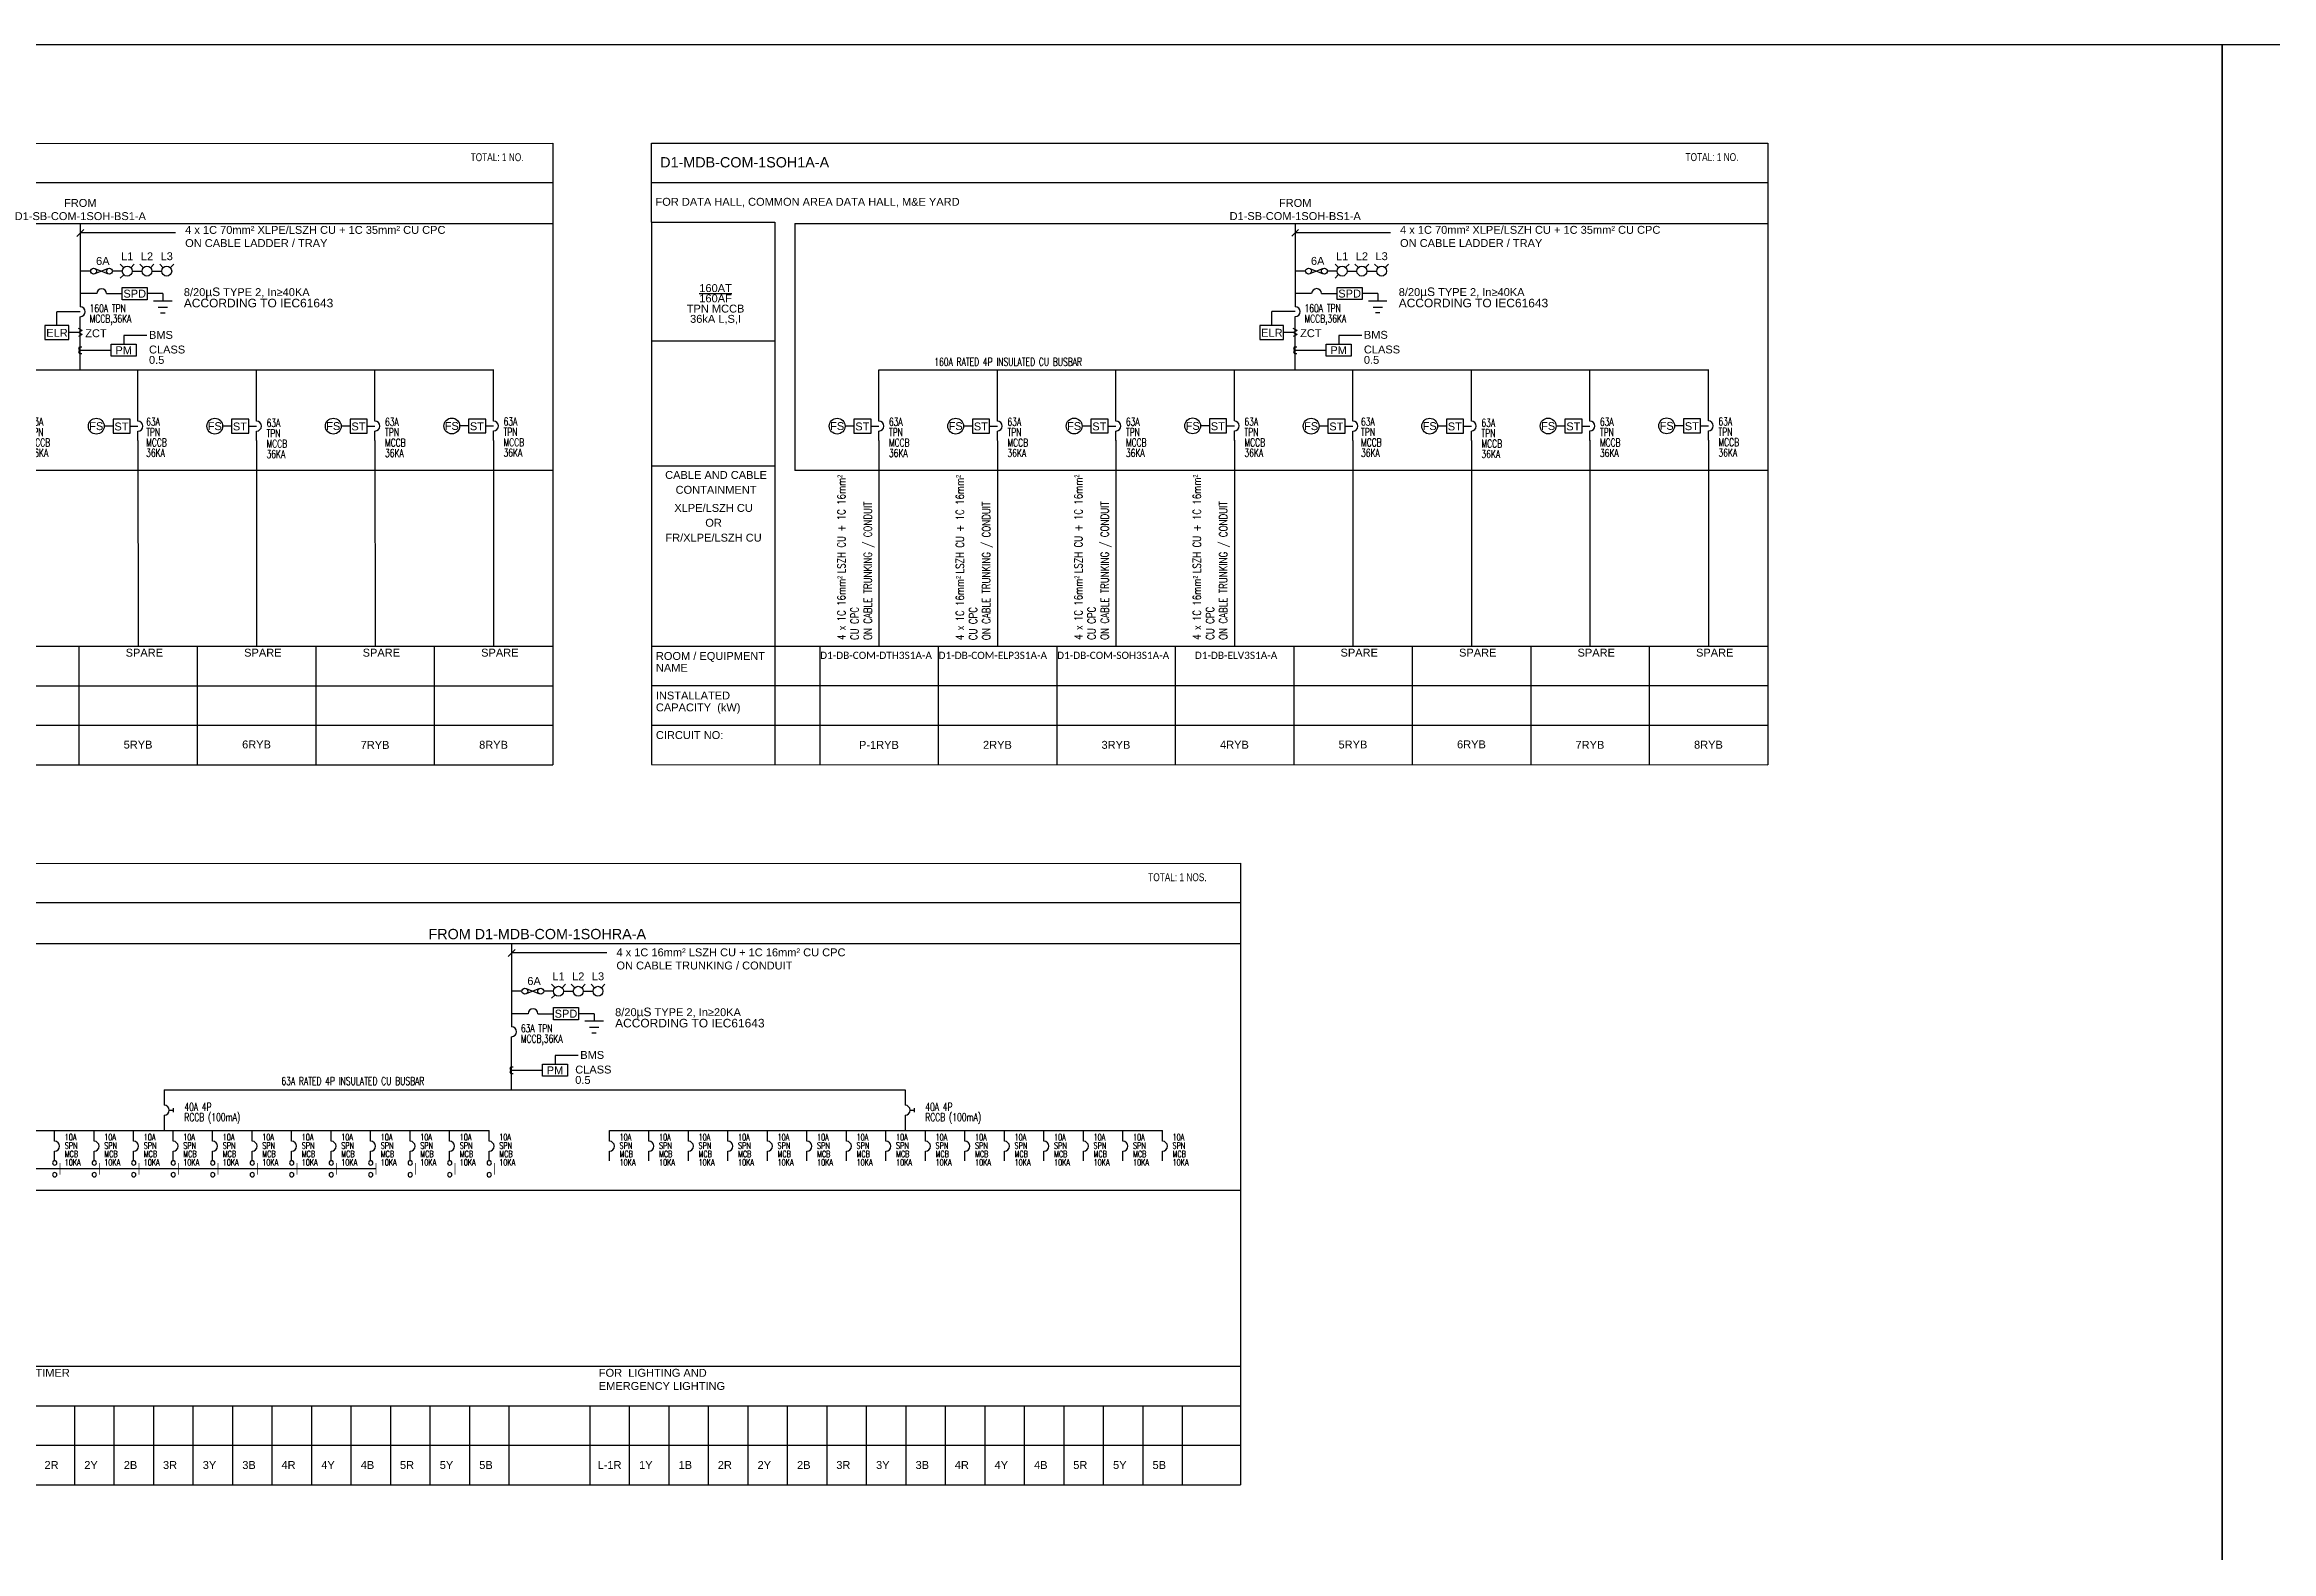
# Model space of a CAD drawing. Header units: inches. Extents: x 155818 to 1515405, y 4999 to 215277.
# Drawn here: x 416514 to 472893, y 177145 to 215277 of the extents above; entities that cross this region are included whole.
import ezdxf
from ezdxf.enums import TextEntityAlignment as Align

# ---------------------------------------------------------------- set-up
doc = ezdxf.new("R2010")
doc.units = ezdxf.units.IN
doc.header["$MEASUREMENT"] = 0
doc.linetypes.add('( Hidden )', pattern=[0.375, 0.25, -0.125])
for name, color, linetype in [('-ME-E-Sch DB', 7, 'Continuous'), ('-ME-E-Sch DB_Tx', 7, 'Continuous'), ('E-_ELEC----_E-', 7, 'Continuous'), ('E_ELEC----_E-', 7, 'Continuous')]:
    doc.layers.add(name, color=color, linetype=linetype)
doc.styles.add('-ME-Romans', font='romans.shx', dxfattribs={"width": 0.7})
doc.styles.add('-ME_Romans', font='romans.shx', dxfattribs={"width": 0.8})
doc.styles.add('arial', font='arial.ttf')
doc.styles.get("Standard").update_dxf_attribs({"font": 'arial.ttf'})
doc.dimstyles.get("Standard").update_dxf_attribs({"dimtxt": 0.18, "dimasz": 0.18, "dimexe": 0.18, "dimexo": 0.0625, "dimgap": 0.09, "dimtad": 0, "dimtih": 1, "dimtoh": 1, "dimdec": 4, "dimzin": 0, "dimdsep": 46, "dimtxsty": 'Standard', "dimcen": 0.09, "dimadec": 0, "dimazin": 0, "dimtfac": 1, "dimtdec": 4, "dimtofl": 0, "dimtmove": 0, "dimatfit": 3, "dimfxl": 1, "dimtolj": 1, "dimtzin": 0, "dimarcsym": 0})

# ---------------------------------------------------------------- blocks, each defined once
blk = doc.blocks.new('ELEC0303')
at = {"layer": 'E_ELEC----_E-'}
for p, q in [((250, 0), (450, 0)), ((450, 100), (450, -100))]:
    blk.add_line(p, q, dxfattribs=at)
blk.add_arc((0, 0), 250, 270, 90, dxfattribs=at)
blk = doc.blocks.new('COIL_1')
at = {"ltscale": 0.5}
for p, q in [((0, 2.5), (1.2, 2.5)), ((0, -2.5), (1.2, -2.5))]:
    blk.add_line(p, q, dxfattribs=at)
for centre in [(0, 1.3), (0, -1.3)]:
    blk.add_arc(centre, 1.26, 90, 270, dxfattribs=at)
blk = doc.blocks.new('ELEC0302')
at = {"layer": 'E_ELEC----_E-'}
blk.add_arc((0, 0), 250, 270, 90, dxfattribs=at)
blk = doc.blocks.new('ELEC0327')
for p, q in [((151, 57), (-151, -57)), ((-151, 57), (151, -57))]:
    blk.add_line(p, q)
for centre in [(-200, 0), (200, 0)]:
    blk.add_circle(centre, 75)
blk = doc.blocks.new('ELEC0331')
at = {"layer": 'E-_ELEC----_E-', "const_width": 20}
blk.add_lwpolyline([(0, -200), (0, 200)], dxfattribs=at)
at = {"layer": 'E-_ELEC----_E-'}
for centre in [(175, 200), (175, -200)]:
    blk.add_circle(centre, 75, dxfattribs=at)
blk = doc.blocks.new('ELEC0334')
for p, q in [((-191, 101), (0, 202)), ((-191, 101), (0, 0)), ((-191, -101), (0, 0)), ((-191, -101), (0, -202))]:
    blk.add_line(p, q)

msp = doc.modelspace()

# ---------------------------------------------------------------- linework, layer by layer
at = {"layer": '-ME-E-Sch DB', "color": 5}
for p, q in [((404749, 210746), (429382, 210749)), ((417333, 210424), (417507, 210597)), ((417420, 210747), (417420, 208641)), ((419832, 210511), (417421, 210511)), ((431882, 210779), (435006, 210779)), ((431882, 210779), (431882, 197055)), ((435006, 210779), (435006, 197055)), ((435506, 210748), (460139, 210750)), ((435506, 210748), (435506, 204501)), ((448090, 210425), (448263, 210599)), ((448177, 210748), (448177, 208643)), ((450589, 210512), (448178, 210512)), ((418087, 208974), (418483, 208974)), ((419508, 208974), (419113, 208974)), ((419273, 208789), (419743, 208789)), ((419392, 208631), (419628, 208631)), ((419508, 208974), (419508, 208789)), ((448844, 208976), (449240, 208976)), ((450265, 208976), (449869, 208976)), ((450030, 208791), (450500, 208791)), ((450149, 208633), (450385, 208633)), ((450265, 208976), (450265, 208791)), ((417126, 208165), (416526, 208165)), ((416526, 208165), (416526, 207815)), ((417420, 208517), (416825, 208517)), ((416826, 208165), (416825, 208517)), ((417126, 207815), (417126, 208165)), ((417420, 207046), (417420, 208391)), ((419451, 208491), (419565, 208491)), ((447883, 208167), (447283, 208167)), ((447283, 208167), (447283, 207817)), ((448177, 208518), (447582, 208518)), ((447583, 208167), (447582, 208518)), ((447883, 207817), (447883, 208167)), ((448177, 207048), (448177, 208393)), ((450208, 208493), (450322, 208493)), ((416526, 207815), (417126, 207815)), ((417420, 207990), (417126, 207990)), ((431882, 207779), (435006, 207779)), ((447283, 207817), (447883, 207817)), ((448177, 207992), (447883, 207992)), ((406880, 207045), (427880, 207046)), ((437637, 207047), (458637, 207047)), ((418683, 205795), (418250, 205795)), ((418250, 205795), (418250, 205445)), ((418683, 205445), (418683, 205795)), ((421683, 205796), (421250, 205796)), ((421250, 205796), (421250, 205446)), ((421683, 205446), (421683, 205796)), ((424683, 205797), (424250, 205797)), ((424250, 205797), (424250, 205447)), ((424683, 205447), (424683, 205797)), ((427683, 205801), (427250, 205801)), ((427250, 205801), (427250, 205451)), ((427683, 205451), (427683, 205801)), ((437439, 205797), (437007, 205797)), ((437007, 205797), (437007, 205447)), ((437439, 205447), (437439, 205797)), ((440439, 205797), (440007, 205797)), ((440007, 205797), (440007, 205447)), ((440439, 205447), (440439, 205797)), ((443439, 205798), (443007, 205798)), ((443007, 205798), (443007, 205448)), ((443439, 205448), (443439, 205798)), ((446439, 205802), (446007, 205802)), ((446007, 205802), (446007, 205452)), ((446439, 205452), (446439, 205802)), ((449439, 205796), (449007, 205796)), ((449007, 205796), (449007, 205446)), ((449439, 205446), (449439, 205796)), ((452439, 205797), (452007, 205797)), ((452007, 205797), (452007, 205447)), ((452439, 205447), (452439, 205797)), ((455439, 205799), (455007, 205799)), ((455007, 205799), (455007, 205449)), ((455439, 205449), (455439, 205799)), ((458439, 205803), (458007, 205803)), ((458007, 205803), (458007, 205453)), ((458439, 205453), (458439, 205803)), ((418250, 205620), (418024, 205620)), ((418250, 205445), (418683, 205445)), ((418683, 205620), (418880, 205620)), ((418880, 205254), (418880, 205495)), ((418880, 205258), (418882, 200057)), ((421250, 205621), (421024, 205621)), ((421250, 205446), (421683, 205446)), ((421683, 205621), (421880, 205621)), ((421880, 205255), (421880, 205496)), ((421880, 205259), (421882, 200058)), ((424250, 205622), (424024, 205622)), ((424250, 205447), (424683, 205447)), ((424683, 205622), (424880, 205622)), ((424880, 205256), (424880, 205497)), ((424880, 205260), (424882, 200059)), ((427250, 205626), (427024, 205626)), ((427250, 205451), (427683, 205451)), ((427683, 205626), (427880, 205626)), ((427880, 205260), (427880, 205501)), ((427880, 205260), (427882, 200059)), ((437007, 205622), (436781, 205622)), ((437007, 205447), (437439, 205447)), ((437439, 205622), (437637, 205622)), ((437637, 205256), (437637, 205497)), ((437637, 205256), (437639, 200056)), ((440007, 205622), (439781, 205622)), ((440007, 205447), (440439, 205447)), ((440439, 205622), (440637, 205622)), ((440637, 205256), (440637, 205497)), ((440637, 205253), (440639, 200053)), ((443007, 205623), (442781, 205623)), ((443007, 205448), (443439, 205448)), ((443439, 205623), (443637, 205623)), ((443637, 205257), (443637, 205498)), ((443637, 205262), (443639, 200061)), ((446007, 205627), (445781, 205627)), ((446007, 205452), (446439, 205452)), ((446439, 205627), (446637, 205627)), ((446637, 205261), (446637, 205502)), ((446637, 205262), (446639, 200061)), ((449007, 205621), (448781, 205621)), ((449007, 205446), (449439, 205446)), ((449439, 205621), (449637, 205621)), ((449637, 205255), (449637, 205496)), ((449637, 205259), (449639, 200059)), ((452007, 205622), (451781, 205622)), ((452007, 205447), (452439, 205447)), ((452439, 205622), (452637, 205622)), ((452637, 205256), (452637, 205497)), ((452637, 205260), (452639, 200060)), ((455007, 205624), (454781, 205624)), ((455007, 205449), (455439, 205449)), ((455439, 205624), (455637, 205624)), ((455637, 205257), (455637, 205499)), ((455637, 205262), (455639, 200061)), ((458007, 205628), (457781, 205628)), ((458007, 205453), (458439, 205453)), ((458439, 205628), (458637, 205628)), ((458637, 205262), (458637, 205503)), ((458637, 205262), (458639, 200061)), ((429382, 204499), (404749, 204499)), ((431892, 204617), (435012, 204617)), ((460139, 204500), (435506, 204501)), ((401135, 200053), (429382, 200054)), ((417382, 200054), (417382, 197053)), ((420382, 200054), (420382, 197053)), ((423382, 200054), (423382, 197053)), ((426382, 200054), (426382, 197053)), ((429382, 200054), (429382, 197053)), ((431892, 200055), (460139, 200056)), ((436139, 200056), (436139, 197055)), ((439139, 200056), (439139, 197055)), ((442139, 200056), (442139, 197054)), ((445139, 200056), (445139, 197054)), ((448139, 200056), (448139, 197054)), ((451139, 200056), (451139, 197054)), ((454139, 200056), (454139, 197054)), ((457139, 200056), (457139, 197054)), ((460139, 200056), (460139, 197054)), ((401135, 199053), (429382, 199053)), ((431892, 199055), (460139, 199054)), ((401135, 198053), (429382, 198053)), ((431892, 198055), (460139, 198054)), ((401125, 197053), (429382, 197053)), ((431882, 197055), (460139, 197054)), ((409249, 192525), (446790, 192528)), ((428252, 192203), (428425, 192376)), ((428338, 192526), (428338, 190420)), ((430751, 192289), (428339, 192289)), ((429006, 190753), (429401, 190753)), ((430427, 190753), (430031, 190753)), ((430192, 190568), (430662, 190568)), ((430427, 190753), (430427, 190568)), ((428338, 188825), (428338, 190170)), ((430311, 190410), (430547, 190410)), ((430369, 190270), (430483, 190270)), ((419544, 188825), (419544, 188435)), ((419544, 188825), (438302, 188825)), ((438302, 188825), (438302, 188435)), ((413770, 187796), (427770, 187796)), ((430817, 187796), (444817, 187796)), ((416770, 187033), (416770, 187275)), ((417770, 187033), (417770, 187275)), ((418770, 187033), (418770, 187275)), ((419770, 187033), (419770, 187275)), ((420770, 187033), (420770, 187275)), ((421770, 187033), (421770, 187275)), ((422770, 187033), (422770, 187275)), ((423770, 187033), (423770, 187275)), ((424770, 187033), (424770, 187275)), ((425770, 187033), (425770, 187275)), ((426770, 187033), (426770, 187275)), ((427770, 187033), (427770, 187275)), ((430817, 187033), (430817, 187274)), ((431817, 187033), (431817, 187274)), ((432817, 187033), (432817, 187274)), ((433817, 187033), (433817, 187274)), ((434817, 187033), (434817, 187274)), ((435817, 187033), (435817, 187274)), ((436817, 187033), (436817, 187274)), ((437817, 187033), (437817, 187275)), ((438817, 187033), (438817, 187274)), ((439817, 187033), (439817, 187274)), ((440817, 187033), (440817, 187274)), ((441817, 187033), (441817, 187274)), ((442817, 187033), (442817, 187274)), ((443817, 187033), (443817, 187274)), ((444817, 187033), (444817, 187274)), ((446790, 186278), (409249, 186278)), ((405635, 181832), (446790, 181833)), ((405635, 180832), (446790, 180832)), ((417272, 180832), (417272, 178832)), ((418272, 180832), (418272, 178832)), ((419272, 180832), (419272, 178832)), ((420272, 180832), (420272, 178832)), ((421272, 180832), (421272, 178832)), ((422272, 180832), (422272, 178832)), ((423272, 180832), (423272, 178832)), ((424272, 180832), (424272, 178832)), ((425272, 180832), (425272, 178832)), ((426272, 180832), (426272, 178832)), ((427272, 180832), (427272, 178832)), ((428272, 180832), (428272, 178832)), ((430319, 180832), (430319, 178832)), ((431319, 180832), (431319, 178832)), ((432319, 180832), (432319, 178832)), ((433319, 180832), (433319, 178832)), ((434319, 180832), (434319, 178832)), ((435319, 180832), (435319, 178832)), ((436319, 180832), (436319, 178832)), ((437319, 180832), (437319, 178832)), ((438319, 180832), (438319, 178832)), ((439319, 180832), (439319, 178832)), ((440319, 180832), (440319, 178832)), ((441319, 180832), (441319, 178832)), ((442319, 180832), (442319, 178832)), ((443319, 180832), (443319, 178832)), ((444319, 180832), (444319, 178832)), ((445319, 180832), (445319, 178832)), ((405635, 179832), (446790, 179832)), ((405625, 178832), (446790, 178832))]:
    msp.add_line(p, q, dxfattribs=at)
at = {"layer": '-ME-E-Sch DB', "color": 5, "linetype": '( Hidden )'}
msp.add_line((424904, 186827), (413250, 186827), dxfattribs=at)
at = {"layer": '-ME-E-Sch DB', "color": 5}
for points in [[(401125, 210777), (401125, 212777), (429382, 212779), (429382, 197053)], [(431882, 210779), (431882, 212779), (460139, 212780), (460139, 197054)], [(429382, 211779), (401125, 211777)], [(460139, 211780), (431882, 211779)], [(417670, 209543), (417420, 209543)], [(418483, 209543), (418233, 209543)], [(448427, 209544), (448177, 209544)], [(449240, 209544), (448990, 209544)], [(417837, 208974), (417420, 208974)], [(448594, 208976), (448177, 208976)], [(417420, 207542), (418205, 207542)], [(448177, 207543), (448962, 207543)], [(418880, 206016), (418880, 207044)], [(421880, 206018), (421880, 207045)], [(424880, 206019), (424880, 207046)], [(427880, 206023), (427880, 207051)], [(437637, 206019), (437637, 207047)], [(440637, 206019), (440637, 207047)], [(443637, 206020), (443637, 207048)], [(446637, 206024), (446637, 207052)], [(449637, 206018), (449637, 207046)], [(452637, 206019), (452637, 207047)], [(455637, 206020), (455637, 207048)], [(458637, 206024), (458637, 207052)], [(418880, 205745), (418880, 206016)], [(421880, 205746), (421880, 206018)], [(424880, 205747), (424880, 206019)], [(427880, 205751), (427880, 206023)], [(437637, 205747), (437637, 206019)], [(440637, 205747), (440637, 206019)], [(443637, 205748), (443637, 206020)], [(446637, 205752), (446637, 206024)], [(449637, 205746), (449637, 206018)], [(452637, 205747), (452637, 206019)], [(455637, 205749), (455637, 206020)], [(458637, 205753), (458637, 206024)], [(405625, 192556), (405625, 194556), (446790, 194558), (446790, 178832)], [(446790, 193558), (405625, 193556)], [(428588, 191321), (428338, 191321)], [(429401, 191321), (429151, 191321)], [(428756, 190753), (428338, 190753)], [(428338, 189321), (429123, 189321)], [(416770, 187525), (416770, 187796)], [(417770, 187525), (417770, 187796)], [(418770, 187525), (418770, 187796)], [(419544, 188185), (419544, 187796)], [(419770, 187525), (419770, 187796)], [(420770, 187525), (420770, 187796)], [(421770, 187525), (421770, 187796)], [(422770, 187525), (422770, 187796)], [(423770, 187525), (423770, 187796)], [(424770, 187525), (424770, 187796)], [(425770, 187525), (425770, 187796)], [(426770, 187525), (426770, 187796)], [(427770, 187525), (427770, 187796)], [(430817, 187524), (430817, 187796)], [(431817, 187524), (431817, 187796)], [(432817, 187524), (432817, 187796)], [(433817, 187524), (433817, 187796)], [(434817, 187524), (434817, 187796)], [(435817, 187524), (435817, 187796)], [(436817, 187524), (436817, 187796)], [(437817, 187525), (437817, 187796)], [(438302, 188185), (438302, 187796)], [(438817, 187524), (438817, 187796)], [(439817, 187524), (439817, 187796)], [(440817, 187524), (440817, 187796)], [(441817, 187524), (441817, 187796)], [(442817, 187524), (442817, 187796)], [(443817, 187524), (443817, 187796)], [(444817, 187524), (444817, 187796)]]:
    msp.add_lwpolyline(points, dxfattribs=at)
for points in [[(418483, 209127), (419113, 209127), (419113, 208821), (418483, 208821)], [(449240, 209128), (449869, 209128), (449869, 208823), (449240, 208823)], [(418205, 207695), (418834, 207695), (418834, 207389), (418205, 207389)], [(448962, 207696), (449591, 207696), (449591, 207391), (448962, 207391)], [(429401, 190906), (430031, 190906), (430031, 190600), (429401, 190600)], [(429123, 189474), (429753, 189474), (429753, 189168), (429123, 189168)]]:
    msp.add_lwpolyline(points, close=True, dxfattribs=at)
for centre in [(417824, 205620), (420824, 205621), (423824, 205622), (426824, 205626), (436581, 205622), (439581, 205622), (442581, 205623), (445581, 205627), (448581, 205621), (451581, 205622), (454581, 205624), (457581, 205628)]:
    msp.add_circle(centre, 200, dxfattribs=at)
for points in [[(366368, 215277), (471643, 215277), (471643, 134327), (366368, 134327)], [(471643, 215277), (576918, 215277), (576918, 134327), (471643, 134327)]]:
    msp.add_lwpolyline(points, close=True)
at = {"layer": 'Defpoints'}
for points in [[(366368, 215277), (471643, 215277), (471643, 134327), (366368, 134327)], [(471643, 215277), (576918, 215277), (576918, 134327), (471643, 134327)]]:
    msp.add_lwpolyline(points, close=True, dxfattribs=at)
at = {"layer": 'E-_ELEC----_E-', "color": 5}
for p, q in [((418520, 209631), (418431, 209719)), ((418520, 209454), (418431, 209366)), ((418696, 209631), (418785, 209719)), ((418733, 209543), (418983, 209543)), ((419020, 209631), (418931, 209719)), ((419196, 209631), (419285, 209719)), ((419233, 209543), (419483, 209543)), ((419520, 209631), (419431, 209719)), ((419696, 209631), (419785, 209719)), ((449276, 209632), (449188, 209721)), ((449276, 209456), (449188, 209367)), ((449453, 209632), (449541, 209721)), ((449490, 209544), (449740, 209544)), ((449776, 209632), (449688, 209721)), ((449953, 209632), (450041, 209721)), ((449990, 209544), (450240, 209544)), ((450276, 209632), (450188, 209721)), ((450453, 209632), (450541, 209721)), ((429438, 191410), (429350, 191498)), ((429438, 191233), (429350, 191145)), ((429615, 191410), (429703, 191498)), ((429651, 191321), (429901, 191321)), ((429938, 191410), (429850, 191498)), ((430115, 191410), (430203, 191498)), ((430151, 191321), (430401, 191321)), ((430438, 191410), (430350, 191498)), ((430615, 191410), (430703, 191498))]:
    msp.add_line(p, q, dxfattribs=at)
for centre in [(418608, 209543), (419108, 209543), (419608, 209543), (449365, 209544), (449865, 209544), (450365, 209544), (429526, 191321), (430026, 191321), (430526, 191321)]:
    msp.add_circle(centre, 125, dxfattribs=at)

# ---------------------------------------------------------------- block references
at = {"layer": '-ME-E-Sch DB', "color": 5}
for p in [(417958, 209543), (448715, 209544), (428876, 191321)]:
    msp.add_blockref('ELEC0327', p, dxfattribs=at)
for name, p, xscale, yscale, zscale in [('ELEC0302', (417420, 208516), 0.5, 0.5, 0.5), ('ELEC0302', (448177, 208518), 0.5, 0.5, 0.5), ('COIL_1', (417420, 207542), 33.333333, 33.333333, 33.333333), ('COIL_1', (448177, 207543), 33.333333, 33.333333, 33.333333), ('ELEC0302', (418880, 205620), 0.5, 0.5, 0.5), ('ELEC0302', (421880, 205621), 0.5, 0.5, 0.5), ('ELEC0302', (424880, 205622), 0.5, 0.5, 0.5), ('ELEC0302', (427880, 205626), 0.5, 0.5, 0.5), ('ELEC0302', (437637, 205622), 0.5, 0.5, 0.5), ('ELEC0302', (440637, 205622), 0.5, 0.5, 0.5), ('ELEC0302', (443637, 205623), 0.5, 0.5, 0.5), ('ELEC0302', (446637, 205627), 0.5, 0.5, 0.5), ('ELEC0302', (449637, 205621), 0.5, 0.5, 0.5), ('ELEC0302', (452637, 205622), 0.5, 0.5, 0.5), ('ELEC0302', (455637, 205624), 0.5, 0.5, 0.5), ('ELEC0302', (458637, 205628), 0.5, 0.5, 0.5), ('ELEC0302', (428338, 190295), 0.5, 0.5, 0.5), ('COIL_1', (428338, 189321), 33.333333, 33.333333, 33.333333), ('ELEC0303', (419544, 188310), 0.5, 0.5, 0.5), ('ELEC0303', (438302, 188310), 0.5, 0.5, 0.5), ('ELEC0302', (416770, 187400), 0.5, 0.5, 0.5), ('ELEC0302', (417770, 187400), 0.5, 0.5, 0.5), ('ELEC0302', (418770, 187400), 0.5, 0.5, 0.5), ('ELEC0302', (419770, 187400), 0.5, 0.5, 0.5), ('ELEC0302', (420770, 187400), 0.5, 0.5, 0.5), ('ELEC0302', (421770, 187400), 0.5, 0.5, 0.5), ('ELEC0302', (422770, 187400), 0.5, 0.5, 0.5), ('ELEC0302', (423770, 187400), 0.5, 0.5, 0.5), ('ELEC0302', (424770, 187400), 0.5, 0.5, 0.5), ('ELEC0302', (425770, 187400), 0.5, 0.5, 0.5), ('ELEC0302', (426770, 187400), 0.5, 0.5, 0.5), ('ELEC0302', (427770, 187400), 0.5, 0.5, 0.5), ('ELEC0302', (430817, 187399), 0.5, 0.5, 0.5), ('ELEC0302', (431817, 187399), 0.5, 0.5, 0.5), ('ELEC0302', (432817, 187399), 0.5, 0.5, 0.5), ('ELEC0302', (433817, 187399), 0.5, 0.5, 0.5), ('ELEC0302', (434817, 187399), 0.5, 0.5, 0.5), ('ELEC0302', (435817, 187399), 0.5, 0.5, 0.5), ('ELEC0302', (436817, 187399), 0.5, 0.5, 0.5), ('ELEC0302', (437817, 187400), 0.5, 0.5, 0.5), ('ELEC0302', (438817, 187399), 0.5, 0.5, 0.5), ('ELEC0302', (439817, 187399), 0.5, 0.5, 0.5), ('ELEC0302', (440817, 187399), 0.5, 0.5, 0.5), ('ELEC0302', (441817, 187399), 0.5, 0.5, 0.5), ('ELEC0302', (442817, 187399), 0.5, 0.5, 0.5), ('ELEC0302', (443817, 187399), 0.5, 0.5, 0.5), ('ELEC0302', (444817, 187399), 0.5, 0.5, 0.5), ('ELEC0331', (416904, 186827), -0.75, 0.75, 0.75), ('ELEC0331', (417904, 186827), -0.75, 0.75, 0.75), ('ELEC0331', (418904, 186827), -0.75, 0.75, 0.75), ('ELEC0331', (419904, 186827), -0.75, 0.75, 0.75), ('ELEC0331', (420904, 186827), -0.75, 0.75, 0.75), ('ELEC0331', (421904, 186827), -0.75, 0.75, 0.75), ('ELEC0331', (422904, 186827), -0.75, 0.75, 0.75), ('ELEC0331', (423904, 186827), -0.75, 0.75, 0.75), ('ELEC0331', (424904, 186827), -0.75, 0.75, 0.75), ('ELEC0331', (425904, 186827), -0.75, 0.75, 0.75), ('ELEC0331', (426904, 186827), -0.75, 0.75, 0.75), ('ELEC0331', (427904, 186827), -0.75, 0.75, 0.75)]:
    msp.add_blockref(name, p, dxfattribs=dict(at, xscale=xscale, yscale=yscale, zscale=zscale))
at = {"layer": '-ME-E-Sch DB', "color": 5, "xscale": 0.5, "yscale": 0.5, "zscale": 0.5}
for name, p, rotation in [('ELEC0302', (417962, 208974), 90), ('ELEC0302', (448719, 208976), 90), ('ELEC0334', (417372, 207990), 180), ('ELEC0334', (448129, 207992), 180), ('ELEC0302', (428881, 190753), 90)]:
    msp.add_blockref(name, p, dxfattribs=dict(at, rotation=rotation))

# ---------------------------------------------------------------- texts
at = {"layer": '-ME-E-Sch DB', "color": 5}
for s, p in [('SPD', (418798, 208974)), ('SPD', (449555, 208976)), ('PM', (418519, 207542)), ('PM', (449276, 207543)), ('SPD', (429716, 190753)), ('PM', (429438, 189321))]:
    msp.add_text(s, height=200, dxfattribs=at).set_placement(p, align=Align.MIDDLE_CENTER)
at = {"layer": '-ME-E-Sch DB', "color": 5, "style": 'arial'}
for s, p in [('ELR', (416558, 207882)), ('ELR', (447315, 207884)), ('ST', (418283, 205512)), ('ST', (421283, 205513)), ('ST', (424283, 205514)), ('ST', (427283, 205518)), ('ST', (437040, 205514)), ('ST', (440040, 205514)), ('ST', (443040, 205515)), ('ST', (446040, 205519)), ('ST', (449040, 205513)), ('ST', (452040, 205514)), ('ST', (455040, 205516)), ('ST', (458040, 205520))]:
    msp.add_text(s, height=200, dxfattribs=at).set_placement(p)
for p in [(417824, 205620), (420824, 205621), (423824, 205622), (426824, 205626), (436581, 205622), (439581, 205622), (442581, 205623), (445581, 205627), (448581, 205621), (451581, 205622), (454581, 205624), (457581, 205628)]:
    msp.add_text('FS', height=200, dxfattribs=at).set_placement(p, align=Align.MIDDLE)
at = {"layer": '-ME-E-Sch DB', "color": 5, "char_height": 200, "width": 8064.47, "attachment_point": 1}
for s, insert in [(' 4 x 1C 70mm² XLPE/LSZH CU + 1C 35mm² CU CPC\\P ON CABLE LADDER / TRAY   ', (419997, 210687)), (' 4 x 1C 70mm² XLPE/LSZH CU + 1C 35mm² CU CPC\\P ON CABLE LADDER / TRAY   ', (450754, 210688)), (' 4 x 1C 16mm² LSZH CU + 1C 16mm² CU CPC \\P ON CABLE TRUNKING / CONDUIT ', (430916, 192405))]:
    msp.add_mtext(s, dxfattribs=dict(at, insert=insert))
at = {"layer": '-ME-E-Sch DB', "color": 5, "char_height": 200, "attachment_point": 1, "line_spacing_factor": 0.789273}
for s, insert, width in [('6A', (417819, 209901), 921.41), ('6A', (448575, 209903), 921.41), ('CLASS 0.5', (419159, 207660), 737.13), ('BMS', (419159, 208030), 737.13), ('CLASS 0.5', (449916, 207661), 737.13), ('BMS', (449916, 208032), 737.13), ('6A', (428737, 191680), 921.41), ('CLASS 0.5', (429950, 189439), 737.13), ('BMS', (430077, 189809), 737.13)]:
    msp.add_mtext(s, dxfattribs=dict(at, insert=insert, width=width))
at = {"layer": '-ME-E-Sch DB', "color": 5, "char_height": 200, "attachment_point": 1, "line_spacing_factor": 0.789273, "style": '-ME-Romans'}
for s, insert, width in [('{\\W1;\\fArial|b0|i0|c0|p34;8/20\\H1.08333x;µS\\H0.92308x; TYPE 2, In≥40KA \\P\\H1.08333x;ACCORDING TO IEC61643}', (420041, 209129), 6030.79), ('{\\W1;\\fArial|b0|i0|c0|p34;8/20\\H1.08333x;µS\\H0.92308x; TYPE 2, In≥40KA \\P\\H1.08333x;ACCORDING TO IEC61643}', (450798, 209130), 6030.79), ('160A RATED 4P INSULATED CU BUSBAR', (439041, 207348), 6030.79), ('{\\W1;\\fArial|b0|i0|c0|p34;8/20\\H1.08333x;µS\\H0.92308x; TYPE 2, In≥20KA \\P\\H1.08333x;ACCORDING TO IEC61643}', (430960, 190907), 6030.79), ('63A RATED 4P INSULATED CU BUSBAR', (422511, 189148), 6030.79), ('40A 4P\\PRCCB (100mA)', (420054, 188496), 2497.13), ('40A 4P\\PRCCB (100mA)', (438812, 188496), 2497.13)]:
    msp.add_mtext(s, dxfattribs=dict(at, insert=insert, width=width))
at = {"layer": '-ME-E-Sch DB', "color": 5, "char_height": 200, "width": 773.59, "attachment_point": 4, "style": 'arial'}
for insert in [(417545, 207971), (448302, 207972)]:
    msp.add_mtext('\\pxsm0.8,ql;ZCT', dxfattribs=dict(at, insert=insert))
at = {"layer": '-ME-E-Sch DB_Tx', "color": 5, "width": 0.75}
for s, p in [('TOTAL: 1 NO.', (427303, 212427)), ('TOTAL: 1 NO.', (458060, 212429)), ('TOTAL: 1 NOS.', (444457, 194206))]:
    msp.add_text(s, height=200, dxfattribs=at).set_placement(p, align=Align.MIDDLE_LEFT)
at = {"layer": '-ME-E-Sch DB_Tx', "color": 5}
msp.add_text('D1-MDB-COM-1SOH1A-A', height=260, dxfattribs=at).set_placement((432101, 212168))
for s, p in [('ROOM / EQUIPMENT ', (431992, 199805)), ('NAME', (431992, 199505)), ('CAPACITY  (kW)', (431992, 198504)), ('INSTALLATED ', (431992, 198804)), ('CIRCUIT NO:', (431992, 197804))]:
    msp.add_text(s, height=200, dxfattribs=at).set_placement(p, align=Align.MIDDLE_LEFT)
for s, p in [('5RYB', (418882, 197562)), ('6RYB', (421882, 197566)), ('7RYB', (424882, 197554)), ('8RYB', (427882, 197558)), ('P-1RYB', (437639, 197555)), ('2RYB', (440639, 197556)), ('3RYB', (443639, 197556)), ('4RYB', (446639, 197560)), ('5RYB', (449639, 197564)), ('6RYB', (452639, 197568)), ('7RYB', (455639, 197556)), ('8RYB', (458639, 197560)), ('2R', (416691, 179332)), ('2Y', (417691, 179332)), ('2B', (418691, 179332)), ('3R', (419691, 179332)), ('3Y', (420691, 179332)), ('3B', (421691, 179332)), ('4R', (422691, 179332)), ('4Y', (423691, 179332)), ('4B', (424691, 179332)), ('5R', (425691, 179332)), ('5Y', (426691, 179332)), ('5B', (427691, 179332)), ('L-1R', (430819, 179332)), ('1Y', (431737, 179332)), ('1B', (432737, 179332)), ('2R', (433737, 179332)), ('2Y', (434737, 179332)), ('2B', (435737, 179332)), ('3R', (436737, 179332)), ('3Y', (437737, 179332)), ('3B', (438737, 179332)), ('4R', (439737, 179332)), ('4Y', (440737, 179332)), ('4B', (441737, 179332)), ('5R', (442737, 179332)), ('5Y', (443737, 179332)), ('5B', (444737, 179332))]:
    msp.add_text(s, height=200, dxfattribs=at).set_placement(p, align=Align.MIDDLE_CENTER)
for s, insert, char_height, width, attachment_point in [('FROM D1-SB-COM-1SOH-BS1-A', (417420, 211101), 200, 3686.54, 5), ('FOR DATA HALL, COMMON AREA DATA HALL, M&E YARD', (431982, 211279), 200, 64987.82, 4), ('FROM D1-SB-COM-1SOH-BS1-A', (448177, 211102), 200, 3686.54, 5), ('SPARE', (418568, 199989), 200, 1053.41, 1), ('SPARE', (421568, 199989), 200, 1053.41, 1), ('SPARE', (424568, 199989), 200, 1053.41, 1), ('SPARE', (427568, 199989), 200, 1053.41, 1), ('{\\fCalibri|b0|i0|c0|p34;\\H0.91667x;D1-DB-COM-DTH3S1A-A}', (436149, 199913), 200, 1753.57, 1), ('{\\fCalibri|b0|i0|c0|p34;\\H0.91667x;D1-DB-COM-ELP3S1A-A }', (439149, 199912), 200, 1753.57, 1), ('{\\fCalibri|b0|i0|c0|p34;\\H0.91667x;D1-DB-COM-SOH3S1A-A}', (442149, 199913), 200, 1753.57, 1), ('{\\fCalibri|b0|i0|c0|p34;\\H0.91667x;D1-DB-ELV3S1A-A}', (445636, 199913), 200, 1753.57, 1), ('SPARE', (449325, 199990), 200, 1053.41, 1), ('SPARE', (452325, 199990), 200, 1053.41, 1), ('SPARE', (455325, 199990), 200, 1053.41, 1), ('SPARE', (458325, 199990), 200, 1053.41, 1), ('FROM D1-MDB-COM-1SOHRA-A', (426235, 192898), 260, 8562.97, 1), ('FOR LIGHTING  WITH TIMER', (413351, 181765), 200, 6520.24, 1), ('FOR  LIGHTING AND \\PEMERGENCY LIGHTING ', (430547, 181765), 200, 6520.24, 1)]:
    msp.add_mtext(s, dxfattribs=dict(at, insert=insert, char_height=char_height, width=width, attachment_point=attachment_point))
at = {"layer": '-ME-E-Sch DB_Tx', "color": 5, "char_height": 200, "width": 4377.18}
for s, insert, attachment_point, line_spacing_factor in [('\\pxsa0.78,qc;{\\L160AT\\P}160AF\\P\\ps*;TPN MCCB\\P36kA L,S,I ', (431314, 209214), 1, 0.778039), ('\\pxqc;CABLE AND CABLE \\PCONTAINMENT', (433515, 204196), 5, 1.128527), ('\\pxqc;XLPE/LSZH CU\\POR\\PFR/XLPE/LSZH CU', (433452, 203174), 5, 1.128527)]:
    msp.add_mtext(s, dxfattribs=dict(at, insert=insert, attachment_point=attachment_point, line_spacing_factor=line_spacing_factor))
at = {"layer": '-ME-E-Sch DB_Tx', "color": 5, "attachment_point": 1, "line_spacing_factor": 0.789273, "style": '-ME-Romans'}
for s, insert, char_height, width in [('160A TPN  MCCB,36KA', (417656, 208703), 200, 1181.82), ('160A TPN  MCCB,36KA', (448413, 208705), 200, 1181.82), ('63A\\PTPN  MCCB\\P36KA', (416135, 205833), 200, 460.71), ('63A\\PTPN  MCCB\\P36KA', (419087, 205834), 200, 460.71), ('63A\\PTPN  MCCB\\P36KA', (422135, 205803), 200, 460.71), ('63A\\PTPN  MCCB\\P36KA', (425135, 205829), 200, 460.71), ('63A\\PTPN  MCCB\\P36KA', (428135, 205838), 200, 460.71), ('63A\\PTPN  MCCB\\P36KA', (437892, 205829), 200, 460.71), ('63A\\PTPN  MCCB\\P36KA', (440892, 205830), 200, 460.71), ('63A\\PTPN  MCCB\\P36KA', (443892, 205832), 200, 460.71), ('63A\\PTPN  MCCB\\P36KA', (446892, 205834), 200, 460.71), ('63A\\PTPN  MCCB\\P36KA', (449844, 205835), 200, 460.71), ('63A\\PTPN  MCCB\\P36KA', (452892, 205805), 200, 460.71), ('63A\\PTPN  MCCB\\P36KA', (455892, 205831), 200, 460.71), ('63A\\PTPN  MCCB\\P36KA', (458892, 205840), 200, 460.71), ('63A TPN  MCCB,36KA', (428574, 190482), 200, 1181.82), ('10A\\PSPN  MCB\\P10KA', (417026, 187710), 162, 373.17), ('10A\\PSPN  MCB\\P10KA', (418026, 187710), 162, 373.17), ('10A\\PSPN  MCB\\P10KA', (419026, 187710), 162, 373.17), ('10A\\PSPN  MCB\\P10KA', (420026, 187710), 162, 373.17), ('10A\\PSPN  MCB\\P10KA', (421026, 187710), 162, 373.17), ('10A\\PSPN  MCB\\P10KA', (422026, 187710), 162, 373.17), ('10A\\PSPN  MCB\\P10KA', (423026, 187710), 162, 373.17), ('10A\\PSPN  MCB\\P10KA', (424026, 187710), 162, 373.17), ('10A\\PSPN  MCB\\P10KA', (425026, 187710), 162, 373.17), ('10A\\PSPN  MCB\\P10KA', (426026, 187710), 162, 373.17), ('10A\\PSPN  MCB\\P10KA', (427026, 187710), 162, 373.17), ('10A\\PSPN  MCB\\P10KA', (428026, 187710), 162, 373.17), ('10A\\PSPN  MCB\\P10KA', (431072, 187709), 162, 373.17), ('10A\\PSPN  MCB\\P10KA', (432072, 187709), 162, 373.17), ('10A\\PSPN  MCB\\P10KA', (433072, 187709), 162, 373.17), ('10A\\PSPN  MCB\\P10KA', (434072, 187709), 162, 373.17), ('10A\\PSPN  MCB\\P10KA', (435072, 187709), 162, 373.17), ('10A\\PSPN  MCB\\P10KA', (436072, 187709), 162, 373.17), ('10A\\PSPN  MCB\\P10KA', (437072, 187709), 162, 373.17), ('10A\\PSPN  MCB\\P10KA', (438072, 187710), 162, 373.17), ('10A\\PSPN  MCB\\P10KA', (439072, 187709), 162, 373.17), ('10A\\PSPN  MCB\\P10KA', (440072, 187709), 162, 373.17), ('10A\\PSPN  MCB\\P10KA', (441072, 187709), 162, 373.17), ('10A\\PSPN  MCB\\P10KA', (442072, 187709), 162, 373.17), ('10A\\PSPN  MCB\\P10KA', (443072, 187709), 162, 373.17), ('10A\\PSPN  MCB\\P10KA', (444072, 187709), 162, 373.17), ('10A\\PSPN  MCB\\P10KA', (445072, 187709), 162, 373.17)]:
    msp.add_mtext(s, dxfattribs=dict(at, insert=insert, char_height=char_height, width=width))
at = {"layer": '-ME-E-Sch DB_Tx', "color": 5, "char_height": 200, "width": 4293, "attachment_point": 1, "rotation": 90, "style": '-ME_Romans'}
for insert in [(436589, 200208), (439589, 200205), (442589, 200213), (445589, 200213)]:
    msp.add_mtext('\\A1;4 x 1C 16mm{\\fArial|b0|i0|c134|p32;² \\Fromans.shx|c0;LSZH CU + 1C }16mm{\\fArial|b0|i0|c134|p32;² \\Fromans.shx|c0;CU CPC \\W0.7; \\P}ON CABLE TRUNKING / CONDUIT ', dxfattribs=dict(at, insert=insert))
at = {"layer": 'E-_ELEC----_E-', "color": 5, "ltscale": 10, "char_height": 200, "width": 200, "attachment_point": 8, "style": 'arial'}
for s, insert in [('\\pxqc;L1', (418608, 209818)), ('\\pxqc;L2', (419108, 209818)), ('\\pxqc;L3', (419608, 209818)), ('\\pxqc;L1', (449365, 209819)), ('\\pxqc;L2', (449865, 209819)), ('\\pxqc;L3', (450365, 209819)), ('\\pxqc;L1', (429526, 191596)), ('\\pxqc;L2', (430026, 191596)), ('\\pxqc;L3', (430526, 191596))]:
    msp.add_mtext(s, dxfattribs=dict(at, insert=insert))

# ---------------------------------------------------------------- leaders
at = {"layer": '-ME-E-Sch DB', "color": 5}
for points in [[(419107, 207915), (418522, 207915), (418522, 207695)], [(449864, 207916), (449279, 207916), (449279, 207696)], [(430026, 189694), (429440, 189694), (429440, 189474)]]:
    msp.add_leader(points, dimstyle='Standard', dxfattribs=at)

doc.saveas('drawing.dxf')
